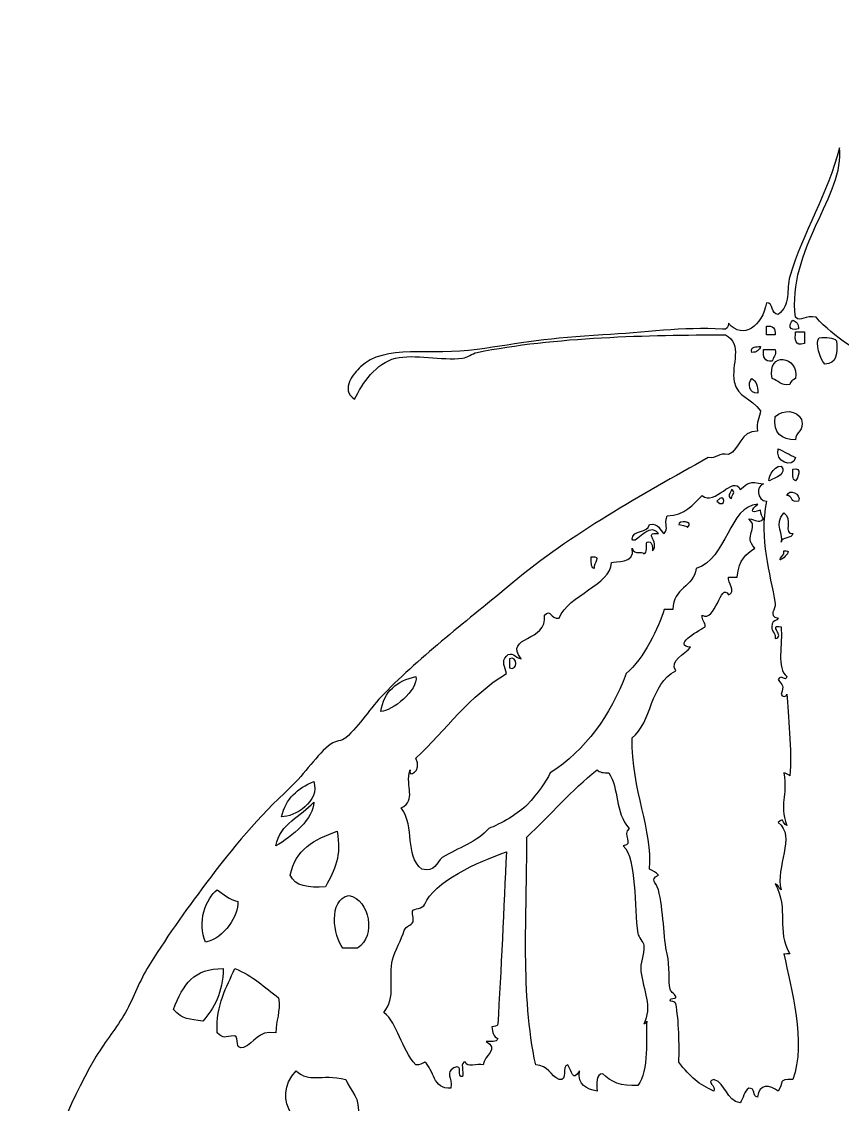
# Model space of a CAD drawing. Header units: centimetres. Extents: x -64 to 65, y -66 to 66.
# Drawn here: x 21.924 to 24.095, y -58.229 to -55.363 of the extents above; entities that cross this region are included whole.
import ezdxf

# ---------------------------------------------------------------- set-up
doc = ezdxf.new("R2010")
doc.units = ezdxf.units.CM
doc.header["$MEASUREMENT"] = 0
doc.layers.add('Layer 1', color=7, linetype='Continuous')

msp = doc.modelspace()

# ---------------------------------------------------------------- linework, layer by layer
at = {"layer": 'Layer 1'}
for points, knots in [([(23.18345, -55.10244), (23.0936, -54.96607), (22.96382, -55.34001), (22.85608, -55.19597), (22.85608, -55.19597), (22.89415, -55.00026), (23.10677, -54.97901), (23.23017, -54.86863), (23.23017, -54.86863), (23.21006, -54.76407), (22.99969, -54.84969), (22.90285, -54.82185), (22.90285, -54.82185), (22.92574, -54.64204), (23.23623, -54.74994), (23.27694, -54.58804), (23.27694, -54.58804), (22.95452, -54.45839), (22.31399, -54.64688), (22.1078, -54.40098), (22.1078, -54.40098), (22.15886, -53.64136), (22.88718, -53.55918), (23.60431, -53.46568), (23.60431, -53.46568), (23.8136, -53.25401), (23.85297, -52.87259), (23.97846, -52.5771), (23.97846, -52.5771), (23.77071, -52.58935), (23.58592, -52.81528), (23.37047, -52.67063), (23.37047, -52.67063), (23.32716, -52.42465), (23.52851, -52.4234), (23.55753, -52.24978), (23.55753, -52.24978), (23.36581, -52.25444), (23.17425, -52.25899), (23.04315, -52.203), (23.04315, -52.203), (23.06223, -52.03525), (23.20314, -52.15508), (23.27694, -52.15622), (23.27694, -52.15622), (23.13121, -51.97461), (22.85284, -51.92558), (22.80932, -51.64179), (22.80932, -51.64179), (23.02591, -51.70582), (23.09348, -51.91884), (23.3237, -51.96916), (23.3237, -51.96916), (23.42162, -51.85293), (23.04986, -51.80861), (23.13669, -51.54826), (23.13669, -51.54826), (23.37347, -51.68561), (23.45057, -51.9826), (23.88491, -51.92241), (23.88491, -51.92241), (23.88449, -51.77678), (23.77431, -51.61766), (23.88491, -51.50151), (23.88491, -51.50151), (23.99156, -51.62875), (24.02744, -51.82666), (24.07197, -52.01594), (24.07197, -52.01594), (24.5157, -51.82861), (24.44321, -51.35263), (24.6799, -51.03389), (24.6799, -51.03389), (24.95094, -50.66884), (25.44119, -50.473), (25.94257, -50.51946), (25.94257, -50.51946), (26.88287, -50.60653), (27.53229, -51.44267), (27.48583, -52.48359), (27.48583, -52.48359), (27.40532, -54.28625), (25.37739, -54.50075), (24.53959, -55.38303), (24.53959, -55.38303), (25.15919, -54.31771), (27.40386, -54.30723), (27.11168, -52.24978), (27.11168, -52.24978), (26.93639, -51.01492), (25.24258, -50.37171), (24.91373, -51.96919), (24.91373, -51.96919), (25.03118, -52.0388), (25.09071, -52.16633), (25.14757, -52.29656), (25.14757, -52.29656), (25.29124, -51.80433), (25.89073, -52.06542), (26.31671, -52.15625), (26.31671, -52.15625), (26.25186, -52.26285), (25.99125, -52.17366), (25.84903, -52.20303), (25.84903, -52.20303), (26.00365, -52.57842), (26.48445, -52.62766), (26.55049, -53.09155), (26.55049, -53.09155), (26.32472, -52.95883), (26.2119, -52.71306), (25.98934, -52.57712), (25.98934, -52.57712), (25.94592, -52.68481), (26.15523, -52.93989), (26.08287, -53.23186), (26.08287, -53.23186), (25.91343, -53.10515), (25.98865, -52.7337), (25.80228, -52.62387), (25.80228, -52.62387), (25.73764, -52.73071), (25.70698, -52.87149), (25.66197, -52.99802), (25.66197, -52.99802), (25.51624, -52.85425), (25.72367, -52.61525), (25.61524, -52.48362), (25.61524, -52.48362), (25.41101, -52.54447), (25.45287, -52.85129), (25.24109, -52.90449), (25.24109, -52.90449), (25.03326, -52.92531), (24.99365, -52.77783), (24.86694, -52.71743), (24.86694, -52.71743), (24.87258, -52.94129), (24.85366, -53.14066), (24.77341, -53.27864), (24.77341, -53.27864), (25.14573, -53.39715), (25.18629, -54.0181), (25.14756, -54.401), (25.14756, -54.401), (25.10385, -54.36674), (25.0767, -54.31594), (25.05403, -54.26069), (25.05403, -54.26069), (24.93833, -54.30085), (25.06779, -54.58621), (24.9605, -54.63484), (24.9605, -54.63484), (24.85596, -54.61468), (24.94153, -54.40436), (24.91372, -54.30747), (24.91372, -54.30747), (24.77704, -54.34224), (24.82323, -54.55991), (24.63313, -54.54131), (24.63313, -54.54131), (24.59252, -54.36033), (24.74738, -54.37491), (24.77344, -54.26072), (24.77344, -54.26072), (24.75825, -54.16108), (24.56947, -54.26826), (24.5396, -54.3075), (24.5396, -54.3075), (24.38024, -54.18989), (24.70052, -54.16031), (24.72666, -54.07366), (24.72666, -54.07366), (24.49261, -54.19857), (23.74196, -54.21095), (23.6043, -54.58809), (23.6043, -54.58809), (23.54781, -54.816), (23.79022, -54.74515), (23.79136, -54.91543), (23.79136, -54.91543), (23.65917, -54.95406), (23.67018, -54.84952), (23.55752, -54.86865), (23.55752, -54.86865), (23.41758, -54.95543), (23.61695, -55.20377), (23.51074, -55.24277), (23.51074, -55.24277), (23.37009, -55.28989), (23.42785, -55.13858), (23.41721, -55.05571), (23.41721, -55.05571), (23.20523, -55.01523), (23.30786, -55.28928), (23.13665, -55.28955), (23.13665, -55.28955), (23.14056, -55.21553), (23.11413, -55.11112), (23.18345, -55.10244)], [0, 0, 0, 0, 0.0196078, 0.0196078, 0.0196078, 0.0196078, 0.0392157, 0.0392157, 0.0392157, 0.0392157, 0.0588235, 0.0588235, 0.0588235, 0.0588235, 0.0784314, 0.0784314, 0.0784314, 0.0784314, 0.0980392, 0.0980392, 0.0980392, 0.0980392, 0.1176471, 0.1176471, 0.1176471, 0.1176471, 0.1372549, 0.1372549, 0.1372549, 0.1372549, 0.1568627, 0.1568627, 0.1568627, 0.1568627, 0.1764706, 0.1764706, 0.1764706, 0.1764706, 0.1960784, 0.1960784, 0.1960784, 0.1960784, 0.2156863, 0.2156863, 0.2156863, 0.2156863, 0.2352941, 0.2352941, 0.2352941, 0.2352941, 0.254902, 0.254902, 0.254902, 0.254902, 0.2745098, 0.2745098, 0.2745098, 0.2745098, 0.2941176, 0.2941176, 0.2941176, 0.2941176, 0.3137255, 0.3137255, 0.3137255, 0.3137255, 0.3333333, 0.3333333, 0.3333333, 0.3333333, 0.3529412, 0.3529412, 0.3529412, 0.3529412, 0.372549, 0.372549, 0.372549, 0.372549, 0.3921569, 0.3921569, 0.3921569, 0.3921569, 0.4117647, 0.4117647, 0.4117647, 0.4117647, 0.4313725, 0.4313725, 0.4313725, 0.4313725, 0.4509804, 0.4509804, 0.4509804, 0.4509804, 0.4705882, 0.4705882, 0.4705882, 0.4705882, 0.4901961, 0.4901961, 0.4901961, 0.4901961, 0.5098039, 0.5098039, 0.5098039, 0.5098039, 0.5294118, 0.5294118, 0.5294118, 0.5294118, 0.5490196, 0.5490196, 0.5490196, 0.5490196, 0.5686275, 0.5686275, 0.5686275, 0.5686275, 0.5882353, 0.5882353, 0.5882353, 0.5882353, 0.6078431, 0.6078431, 0.6078431, 0.6078431, 0.627451, 0.627451, 0.627451, 0.627451, 0.6470588, 0.6470588, 0.6470588, 0.6470588, 0.6666667, 0.6666667, 0.6666667, 0.6666667, 0.6862745, 0.6862745, 0.6862745, 0.6862745, 0.7058824, 0.7058824, 0.7058824, 0.7058824, 0.7254902, 0.7254902, 0.7254902, 0.7254902, 0.745098, 0.745098, 0.745098, 0.745098, 0.7647059, 0.7647059, 0.7647059, 0.7647059, 0.7843137, 0.7843137, 0.7843137, 0.7843137, 0.8039216, 0.8039216, 0.8039216, 0.8039216, 0.8235294, 0.8235294, 0.8235294, 0.8235294, 0.8431373, 0.8431373, 0.8431373, 0.8431373, 0.8627451, 0.8627451, 0.8627451, 0.8627451, 0.8823529, 0.8823529, 0.8823529, 0.8823529, 0.9019608, 0.9019608, 0.9019608, 0.9019608, 0.9215686, 0.9215686, 0.9215686, 0.9215686, 0.9411765, 0.9411765, 0.9411765, 0.9411765, 0.9607843, 0.9607843, 0.9607843, 0.9607843, 1, 1, 1, 1]), ([(26.56864, -57.10394), (26.47815, -57.15966), (26.5752, -57.26515), (26.56089, -57.34355), (26.56089, -57.34355), (26.55158, -57.3282), (26.53425, -57.34546), (26.55322, -57.3513), (26.55322, -57.3513), (26.55049, -57.3621), (26.53959, -57.35191), (26.53769, -57.34355), (26.53769, -57.34355), (26.49845, -57.38821), (26.4816, -57.44568), (26.48361, -57.51357), (26.48361, -57.51357), (26.44797, -57.52902), (26.42601, -57.56543), (26.40633, -57.62951), (26.40633, -57.62951), (26.39514, -57.65875), (26.42763, -57.64433), (26.42178, -57.66819), (26.42178, -57.66819), (26.38926, -57.67316), (26.41167, -57.69208), (26.39858, -57.70682), (26.39858, -57.70682), (26.35559, -57.75513), (26.24824, -57.70748), (26.22856, -57.79183), (26.22856, -57.79183), (26.22636, -57.80942), (26.23039, -57.82088), (26.24401, -57.82279), (26.24401, -57.82279), (26.24592, -57.82734), (26.19305, -57.82978), (26.21316, -57.84594), (26.21316, -57.84594), (26.13807, -57.8302), (26.13193, -57.94325), (26.08169, -57.97736), (26.08169, -57.97736), (26.03478, -57.97117), (26.0156, -58.01964), (25.958, -58.02377), (25.958, -58.02377), (25.958, -58.03663), (25.958, -58.04949), (25.958, -58.06235), (25.958, -58.06235), (25.90728, -58.08783), (25.83632, -58.06124), (25.81121, -58.13196), (25.81121, -58.13196), (25.76996, -58.13979), (25.81301, -58.10095), (25.7648, -58.10876), (25.7648, -58.10876), (25.72405, -58.11929), (25.74525, -58.14921), (25.70297, -58.16284), (25.70297, -58.16284), (25.67815, -58.16969), (25.69239, -58.13736), (25.67199, -58.13969), (25.67199, -58.13969), (25.62418, -58.15361), (25.60248, -58.19377), (25.55608, -58.20925), (25.55608, -58.20925), (25.51158, -58.17393), (25.48769, -58.22089), (25.43252, -58.21698), (25.43252, -58.21698), (25.40365, -58.21772), (25.43191, -58.24714), (25.41696, -58.24788), (25.41696, -58.24788), (25.35955, -58.23372), (25.33444, -58.21277), (25.27784, -58.24018), (25.27784, -58.24018), (25.22307, -58.22539), (25.19037, -58.18853), (25.13097, -58.17832), (25.13097, -58.17832), (25.11277, -58.16522), (25.12338, -58.12868), (25.09231, -58.14739), (25.09231, -58.14739), (25.05278, -58.05561), (24.98648, -57.99041), (24.92999, -57.91551), (24.92999, -57.91551), (24.91636, -57.97038), (24.95158, -57.99613), (24.98415, -58.04693), (24.98415, -58.04693), (25.03881, -58.13228), (25.06821, -58.23558), (25.11552, -58.32517), (25.11552, -58.32517), (25.11451, -58.35533), (25.08073, -58.39298), (25.10007, -58.41793), (25.10007, -58.41793), (25.09785, -58.436), (25.07919, -58.436), (25.07687, -58.41793), (25.07687, -58.41793), (25.04994, -58.43224), (25.05097, -58.47442), (25.00736, -58.47206), (25.00736, -58.47206), (25.01495, -58.50624), (25.0085, -58.4923), (24.99961, -58.51842), (24.99961, -58.51842), (24.97217, -58.53041), (24.99495, -58.4922), (24.97641, -58.49527), (24.97641, -58.49527), (24.94908, -58.49109), (24.94252, -58.50778), (24.93, -58.51842), (24.93, -58.51842), (24.9309, -58.53818), (24.95593, -58.53374), (24.97641, -58.5339), (24.97641, -58.5339), (24.94273, -58.55605), (24.8946, -58.54882), (24.87592, -58.51842), (24.87592, -58.51842), (24.82575, -58.51069), (24.79885, -58.54559), (24.79864, -58.56478), (24.79864, -58.56478), (24.78443, -58.56997), (24.70836, -58.53451), (24.7136, -58.59574), (24.7136, -58.59574), (24.72148, -58.61749), (24.74638, -58.5936), (24.76001, -58.59574), (24.76001, -58.59574), (24.75721, -58.61537), (24.66055, -58.62905), (24.6441, -58.60347), (24.6441, -58.60347), (24.60486, -58.6299), (24.53837, -58.63919), (24.54361, -58.68848), (24.54361, -58.68848), (24.51416, -58.68414), (24.49276, -58.66723), (24.46625, -58.68075), (24.46625, -58.68075), (24.40973, -58.61058), (24.32785, -58.72584), (24.26538, -58.68848), (24.26538, -58.68848), (24.22596, -58.70224), (24.15341, -58.70981), (24.15711, -58.74259), (24.15711, -58.74259), (24.11374, -58.73441), (24.10467, -58.76918), (24.07207, -58.75032), (24.07207, -58.75032), (24.04244, -58.75175), (24.06934, -58.74402), (24.0644, -58.72712), (24.0644, -58.72712), (24.0181, -58.69333), (23.9497, -58.69696), (23.88655, -58.70397), (23.88655, -58.70397), (23.86295, -58.7018), (23.86959, -58.66942), (23.84792, -58.66529), (23.84792, -58.66529), (23.80194, -58.66497), (23.75852, -58.66196), (23.72423, -58.64984), (23.72423, -58.64984), (23.70293, -58.64656), (23.71706, -58.67865), (23.70113, -58.68077), (23.70113, -58.68077), (23.66208, -58.66312), (23.6285, -58.64002), (23.61609, -58.59576), (23.61609, -58.59576), (23.55979, -58.54255), (23.48573, -58.51538), (23.39966, -58.54165), (23.39966, -58.54165), (23.38273, -58.54281), (23.38302, -58.5611), (23.38416, -58.58028), (23.38416, -58.58028), (23.35672, -58.57393), (23.2983, -58.58134), (23.26044, -58.58801), (23.26044, -58.58801), (23.27086, -58.54673), (23.21528, -58.57145), (23.19093, -58.56481), (23.19093, -58.56481), (23.14838, -58.64199), (23.01379, -58.58045), (22.99776, -58.6653), (22.99776, -58.6653), (22.96416, -58.68067), (22.91958, -58.68506), (22.89727, -58.71171), (22.89727, -58.71171), (22.8756, -58.6948), (22.85933, -58.69557), (22.82766, -58.70398), (22.82766, -58.70398), (22.808, -58.71377), (22.83483, -58.74182), (22.81999, -58.74261), (22.81999, -58.74261), (22.78327, -58.75759), (22.74686, -58.73904), (22.71953, -58.78897), (22.71953, -58.78897), (22.71659, -58.80215), (22.72548, -58.80355), (22.73496, -58.80447), (22.73496, -58.80447), (22.68895, -58.82016), (22.65437, -58.85323), (22.59584, -58.83532), (22.59584, -58.83532), (22.57052, -58.83487), (22.57917, -58.86784), (22.58031, -58.8663), (22.58031, -58.8663), (22.57253, -58.87694), (22.55155, -58.86709), (22.54165, -58.89718), (22.54165, -58.89718), (22.52572, -58.89512), (22.53985, -58.86297), (22.51855, -58.8663), (22.51855, -58.8663), (22.49101, -58.87231), (22.47981, -58.89453), (22.46439, -58.91266), (22.46439, -58.91266), (22.42282, -58.90716), (22.40113, -58.9215), (22.37168, -58.92809), (22.37168, -58.92809), (22.38165, -58.9178), (22.38187, -58.89936), (22.36387, -58.89719), (22.36387, -58.89719), (22.32577, -58.88735), (22.32667, -58.91664), (22.31757, -58.93582), (22.31757, -58.93582), (22.2937, -58.92754), (22.26172, -58.89447), (22.24021, -58.92809), (22.24021, -58.92809), (22.23669, -58.94465), (22.25132, -58.94283), (22.26341, -58.94359), (22.26341, -58.94359), (22.2396, -58.95954), (22.1957, -58.93264), (22.16292, -58.95129), (22.16292, -58.95129), (22.14165, -58.94856), (22.15406, -58.92814), (22.13204, -58.91266), (22.13204, -58.91266), (22.04621, -58.9098), (22.04377, -58.85223), (21.96972, -58.82762), (21.96972, -58.82762), (21.92363, -58.71951), (21.9321, -58.63559), (21.96197, -58.51073), (21.96197, -58.51073), (21.99848, -58.35801), (22.04357, -58.23361), (22.11651, -58.10883), (22.11651, -58.10883), (22.13993, -58.06877), (22.16977, -58.03292), (22.1939, -57.99286), (22.1939, -57.99286), (22.21771, -57.95328), (22.23203, -57.90822), (22.25573, -57.86922), (22.25573, -57.86922), (22.30153, -57.79368), (22.35744, -57.71589), (22.41027, -57.64506), (22.41027, -57.64506), (22.48382, -57.54653), (22.54978, -57.46861), (22.63445, -57.38998), (22.63445, -57.38998), (22.67268, -57.35445), (22.70478, -57.30275), (22.74261, -57.27407), (22.74261, -57.27407), (22.7528, -57.2664), (22.77166, -57.2673), (22.78135, -57.25857), (22.78135, -57.25857), (22.81818, -57.22529), (22.84699, -57.17837), (22.88184, -57.14266), (22.88184, -57.14266), (22.98122, -57.04058), (23.10589, -56.94576), (23.22183, -56.84895), (23.22183, -56.84895), (23.38018, -56.71679), (23.56158, -56.6172), (23.73973, -56.51663), (23.73973, -56.51663), (23.76415, -56.52041), (23.76696, -56.50266), (23.79381, -56.50885), (23.79381, -56.50885), (23.8262, -56.49483), (23.82326, -56.44554), (23.87109, -56.44702), (23.87109, -56.44702), (23.86664, -56.42194), (23.87641, -56.41112), (23.87884, -56.39294), (23.87884, -56.39294), (23.85312, -56.35788), (23.81812, -56.35823), (23.80923, -56.3156), (23.80923, -56.3156), (23.79994, -56.27073), (23.83336, -56.21622), (23.78603, -56.19196), (23.78603, -56.19196), (23.58418, -56.19207), (23.33277, -56.19696), (23.1291, -56.23832), (23.1291, -56.23832), (23.11497, -56.2412), (23.10309, -56.25229), (23.09047, -56.25382), (23.09047, -56.25382), (23.0347, -56.26033), (22.96355, -56.2416), (22.9127, -56.25382), (22.9127, -56.25382), (22.86137, -56.26607), (22.82475, -56.32031), (22.80446, -56.36201), (22.80446, -56.36201), (22.76469, -56.33537), (22.80367, -56.29317), (22.81999, -56.27697), (22.81999, -56.27697), (22.88227, -56.21511), (23.00732, -56.24832), (23.1291, -56.23061), (23.1291, -56.23061), (23.23848, -56.21466), (23.32582, -56.1991), (23.4615, -56.19195), (23.4615, -56.19195), (23.56913, -56.18631), (23.67528, -56.17044), (23.77839, -56.17647), (23.77839, -56.17647), (23.79149, -56.17927), (23.79292, -56.17046), (23.79382, -56.16104), (23.79382, -56.16104), (23.83287, -56.2066), (23.88412, -56.1685), (23.89431, -56.10691), (23.89431, -56.10691), (23.91418, -56.10765), (23.9054, -56.13707), (23.92527, -56.13784), (23.92527, -56.13784), (23.95969, -56.11337), (23.94615, -56.07095), (23.95615, -56.03735), (23.95615, -56.03735), (23.99033, -55.92199), (24.05823, -55.81618), (24.08749, -55.69725), (24.08749, -55.69725), (24.10395, -55.81682), (23.94668, -55.96959), (23.97158, -56.14551), (23.97158, -56.14551), (23.98449, -56.15922), (23.99751, -56.13866), (24.02577, -56.14551), (24.02577, -56.14551), (24.07498, -56.19927), (24.13705, -56.24031), (24.21122, -56.2692), (24.21122, -56.2692), (24.22119, -56.24679), (24.25599, -56.26475), (24.28858, -56.25377), (24.28858, -56.25377), (24.312, -56.24578), (24.33277, -56.22173), (24.35809, -56.20736), (24.35809, -56.20736), (24.474, -56.14143), (24.61635, -56.09205), (24.74457, -56.03731), (24.74457, -56.03731), (24.78521, -56.01998), (24.81651, -56.00982), (24.86824, -55.99095), (24.86824, -55.99095), (25.08687, -55.91091), (25.38849, -55.82217), (25.66432, -55.75907), (25.66432, -55.75907), (25.87009, -55.71197), (26.06956, -55.67872), (26.32125, -55.65858), (26.32125, -55.65858), (26.55943, -55.63945), (26.78983, -55.64249), (27.01684, -55.66631), (27.01684, -55.66631), (27.10913, -55.67599), (27.22716, -55.71536), (27.33378, -55.74359), (27.33378, -55.74359), (27.38622, -55.75743), (27.44446, -55.76613), (27.48832, -55.79), (27.48832, -55.79), (27.56944, -55.83392), (27.60251, -55.883), (27.63522, -55.97547), (27.63522, -55.97547), (27.63059, -55.99396), (27.62413, -56.01071), (27.62744, -56.0373), (27.62744, -56.0373), (27.62935, -56.05093), (27.64078, -56.05489), (27.65842, -56.05278), (27.65842, -56.05278), (27.64419, -56.07469), (27.64641, -56.11295), (27.62744, -56.13006), (27.62744, -56.13006), (27.61836, -56.13895), (27.60021, -56.13884), (27.58114, -56.13779), (27.58114, -56.13779), (27.57389, -56.17057), (27.58006, -56.19952), (27.52698, -56.19962), (27.52698, -56.19962), (27.52296, -56.23417), (27.5088, -56.25873), (27.50378, -56.29238), (27.50378, -56.29238), (27.47126, -56.29955), (27.46674, -56.29471), (27.43427, -56.30783), (27.43427, -56.30783), (27.43025, -56.33588), (27.43596, -56.35704), (27.41107, -56.37739), (27.41107, -56.37739), (27.38797, -56.37908), (27.38472, -56.34889), (27.36466, -56.36966), (27.36466, -56.36966), (27.36405, -56.43451), (27.29857, -56.44605), (27.24097, -56.43922), (27.24097, -56.43922), (27.20554, -56.44724), (27.23499, -56.46989), (27.22554, -56.47785), (27.22554, -56.47785), (27.19609, -56.49269), (27.17913, -56.4933), (27.16368, -56.47015), (27.16368, -56.47015), (27.14101, -56.48018), (27.09894, -56.4988), (27.08642, -56.51656), (27.08642, -56.51656), (27.08227, -56.52241), (27.09184, -56.53421), (27.09417, -56.53199), (27.09417, -56.53199), (27.04078, -56.58348), (27.0054, -56.57639), (26.92407, -56.60155), (26.92407, -56.60155), (26.90714, -56.61764), (26.93092, -56.6265), (26.9164, -56.64018), (26.9164, -56.64018), (26.881, -56.66148), (26.82501, -56.66219), (26.79273, -56.68656), (26.79273, -56.68656), (26.79151, -56.73432), (26.75672, -56.74855), (26.74632, -56.78708), (26.74632, -56.78708), (26.7319, -56.79814), (26.70719, -56.78941), (26.69224, -56.79475), (26.69224, -56.79475), (26.63858, -56.81412), (26.61072, -56.86531), (26.59942, -56.89524), (26.59942, -56.89524), (26.59296, -56.91786), (26.5746, -56.89064), (26.56079, -56.89524), (26.56079, -56.89524), (26.54857, -56.92172), (26.51388, -56.92559), (26.51449, -56.96485), (26.51449, -56.96485), (26.5519, -56.96858), (26.56129, -56.90381), (26.584, -56.91844), (26.584, -56.91844), (26.58561, -56.9317), (26.57077, -56.93847), (26.584, -56.94164), (26.584, -56.94164), (26.5529, -56.94685), (26.56763, -57.05753), (26.56864, -57.10394)], [0, 0, 0, 0, 0.0071429, 0.0071429, 0.0071429, 0.0071429, 0.0142857, 0.0142857, 0.0142857, 0.0142857, 0.0214286, 0.0214286, 0.0214286, 0.0214286, 0.0285714, 0.0285714, 0.0285714, 0.0285714, 0.0357143, 0.0357143, 0.0357143, 0.0357143, 0.0428571, 0.0428571, 0.0428571, 0.0428571, 0.05, 0.05, 0.05, 0.05, 0.0571429, 0.0571429, 0.0571429, 0.0571429, 0.0642857, 0.0642857, 0.0642857, 0.0642857, 0.0714286, 0.0714286, 0.0714286, 0.0714286, 0.0785714, 0.0785714, 0.0785714, 0.0785714, 0.0857143, 0.0857143, 0.0857143, 0.0857143, 0.0928571, 0.0928571, 0.0928571, 0.0928571, 0.1, 0.1, 0.1, 0.1, 0.1071429, 0.1071429, 0.1071429, 0.1071429, 0.1142857, 0.1142857, 0.1142857, 0.1142857, 0.1214286, 0.1214286, 0.1214286, 0.1214286, 0.1285714, 0.1285714, 0.1285714, 0.1285714, 0.1357143, 0.1357143, 0.1357143, 0.1357143, 0.1428571, 0.1428571, 0.1428571, 0.1428571, 0.15, 0.15, 0.15, 0.15, 0.1571429, 0.1571429, 0.1571429, 0.1571429, 0.1642857, 0.1642857, 0.1642857, 0.1642857, 0.1714286, 0.1714286, 0.1714286, 0.1714286, 0.1785714, 0.1785714, 0.1785714, 0.1785714, 0.1857143, 0.1857143, 0.1857143, 0.1857143, 0.1928571, 0.1928571, 0.1928571, 0.1928571, 0.2, 0.2, 0.2, 0.2, 0.2071429, 0.2071429, 0.2071429, 0.2071429, 0.2142857, 0.2142857, 0.2142857, 0.2142857, 0.2214286, 0.2214286, 0.2214286, 0.2214286, 0.2285714, 0.2285714, 0.2285714, 0.2285714, 0.2357143, 0.2357143, 0.2357143, 0.2357143, 0.2428571, 0.2428571, 0.2428571, 0.2428571, 0.25, 0.25, 0.25, 0.25, 0.2571429, 0.2571429, 0.2571429, 0.2571429, 0.2642857, 0.2642857, 0.2642857, 0.2642857, 0.2714286, 0.2714286, 0.2714286, 0.2714286, 0.2785714, 0.2785714, 0.2785714, 0.2785714, 0.2857143, 0.2857143, 0.2857143, 0.2857143, 0.2928571, 0.2928571, 0.2928571, 0.2928571, 0.3, 0.3, 0.3, 0.3, 0.3071429, 0.3071429, 0.3071429, 0.3071429, 0.3142857, 0.3142857, 0.3142857, 0.3142857, 0.3214286, 0.3214286, 0.3214286, 0.3214286, 0.3285714, 0.3285714, 0.3285714, 0.3285714, 0.3357143, 0.3357143, 0.3357143, 0.3357143, 0.3428571, 0.3428571, 0.3428571, 0.3428571, 0.35, 0.35, 0.35, 0.35, 0.3571429, 0.3571429, 0.3571429, 0.3571429, 0.3642857, 0.3642857, 0.3642857, 0.3642857, 0.3714286, 0.3714286, 0.3714286, 0.3714286, 0.3785714, 0.3785714, 0.3785714, 0.3785714, 0.3857143, 0.3857143, 0.3857143, 0.3857143, 0.3928571, 0.3928571, 0.3928571, 0.3928571, 0.4, 0.4, 0.4, 0.4, 0.4071429, 0.4071429, 0.4071429, 0.4071429, 0.4142857, 0.4142857, 0.4142857, 0.4142857, 0.4214286, 0.4214286, 0.4214286, 0.4214286, 0.4285714, 0.4285714, 0.4285714, 0.4285714, 0.4357143, 0.4357143, 0.4357143, 0.4357143, 0.4428571, 0.4428571, 0.4428571, 0.4428571, 0.45, 0.45, 0.45, 0.45, 0.4571429, 0.4571429, 0.4571429, 0.4571429, 0.4642857, 0.4642857, 0.4642857, 0.4642857, 0.4714286, 0.4714286, 0.4714286, 0.4714286, 0.4785714, 0.4785714, 0.4785714, 0.4785714, 0.4857143, 0.4857143, 0.4857143, 0.4857143, 0.4928571, 0.4928571, 0.4928571, 0.4928571, 0.5, 0.5, 0.5, 0.5, 0.5071429, 0.5071429, 0.5071429, 0.5071429, 0.5142857, 0.5142857, 0.5142857, 0.5142857, 0.5214286, 0.5214286, 0.5214286, 0.5214286, 0.5285714, 0.5285714, 0.5285714, 0.5285714, 0.5357143, 0.5357143, 0.5357143, 0.5357143, 0.5428571, 0.5428571, 0.5428571, 0.5428571, 0.55, 0.55, 0.55, 0.55, 0.5571429, 0.5571429, 0.5571429, 0.5571429, 0.5642857, 0.5642857, 0.5642857, 0.5642857, 0.5714286, 0.5714286, 0.5714286, 0.5714286, 0.5785714, 0.5785714, 0.5785714, 0.5785714, 0.5857143, 0.5857143, 0.5857143, 0.5857143, 0.5928571, 0.5928571, 0.5928571, 0.5928571, 0.6, 0.6, 0.6, 0.6, 0.6071429, 0.6071429, 0.6071429, 0.6071429, 0.6142857, 0.6142857, 0.6142857, 0.6142857, 0.6214286, 0.6214286, 0.6214286, 0.6214286, 0.6285714, 0.6285714, 0.6285714, 0.6285714, 0.6357143, 0.6357143, 0.6357143, 0.6357143, 0.6428571, 0.6428571, 0.6428571, 0.6428571, 0.65, 0.65, 0.65, 0.65, 0.6571429, 0.6571429, 0.6571429, 0.6571429, 0.6642857, 0.6642857, 0.6642857, 0.6642857, 0.6714286, 0.6714286, 0.6714286, 0.6714286, 0.6785714, 0.6785714, 0.6785714, 0.6785714, 0.6857143, 0.6857143, 0.6857143, 0.6857143, 0.6928571, 0.6928571, 0.6928571, 0.6928571, 0.7, 0.7, 0.7, 0.7, 0.7071429, 0.7071429, 0.7071429, 0.7071429, 0.7142857, 0.7142857, 0.7142857, 0.7142857, 0.7214286, 0.7214286, 0.7214286, 0.7214286, 0.7285714, 0.7285714, 0.7285714, 0.7285714, 0.7357143, 0.7357143, 0.7357143, 0.7357143, 0.7428571, 0.7428571, 0.7428571, 0.7428571, 0.75, 0.75, 0.75, 0.75, 0.7571429, 0.7571429, 0.7571429, 0.7571429, 0.7642857, 0.7642857, 0.7642857, 0.7642857, 0.7714286, 0.7714286, 0.7714286, 0.7714286, 0.7785714, 0.7785714, 0.7785714, 0.7785714, 0.7857143, 0.7857143, 0.7857143, 0.7857143, 0.7928571, 0.7928571, 0.7928571, 0.7928571, 0.8, 0.8, 0.8, 0.8, 0.8071429, 0.8071429, 0.8071429, 0.8071429, 0.8142857, 0.8142857, 0.8142857, 0.8142857, 0.8214286, 0.8214286, 0.8214286, 0.8214286, 0.8285714, 0.8285714, 0.8285714, 0.8285714, 0.8357143, 0.8357143, 0.8357143, 0.8357143, 0.8428571, 0.8428571, 0.8428571, 0.8428571, 0.85, 0.85, 0.85, 0.85, 0.8571429, 0.8571429, 0.8571429, 0.8571429, 0.8642857, 0.8642857, 0.8642857, 0.8642857, 0.8714286, 0.8714286, 0.8714286, 0.8714286, 0.8785714, 0.8785714, 0.8785714, 0.8785714, 0.8857143, 0.8857143, 0.8857143, 0.8857143, 0.8928571, 0.8928571, 0.8928571, 0.8928571, 0.9, 0.9, 0.9, 0.9, 0.9071429, 0.9071429, 0.9071429, 0.9071429, 0.9142857, 0.9142857, 0.9142857, 0.9142857, 0.9214286, 0.9214286, 0.9214286, 0.9214286, 0.9285714, 0.9285714, 0.9285714, 0.9285714, 0.9357143, 0.9357143, 0.9357143, 0.9357143, 0.9428571, 0.9428571, 0.9428571, 0.9428571, 0.95, 0.95, 0.95, 0.95, 0.9571429, 0.9571429, 0.9571429, 0.9571429, 0.9642857, 0.9642857, 0.9642857, 0.9642857, 0.9714286, 0.9714286, 0.9714286, 0.9714286, 0.9785714, 0.9785714, 0.9785714, 0.9785714, 0.9857143, 0.9857143, 0.9857143, 0.9857143, 1, 1, 1, 1]), ([(23.97943, -56.17641), (23.97983, -56.16315), (23.97348, -56.15659), (23.964, -56.15326), (23.964, -56.15326), (23.95289, -56.16451), (23.95257, -56.18319), (23.97943, -56.17641)], [0, 0, 0, 0, 0.3333333, 0.3333333, 0.3333333, 0.3333333, 1, 1, 1, 1]), ([(23.89439, -56.19189), (23.90214, -56.19189), (23.90982, -56.19189), (23.91759, -56.19189), (23.91759, -56.19189), (23.91899, -56.17504), (23.91124, -56.16728), (23.89439, -56.16869), (23.89439, -56.16869), (23.89439, -56.17641), (23.89439, -56.18414), (23.89439, -56.19189)], [0, 0, 0, 0, 0.25, 0.25, 0.25, 0.25, 0.5, 0.5, 0.5, 0.5, 1, 1, 1, 1]), ([(23.99485, -56.21504), (23.99485, -56.20475), (23.99485, -56.19448), (23.99485, -56.18414), (23.99485, -56.18414), (23.9871, -56.18414), (23.97942, -56.18414), (23.97165, -56.18414), (23.97165, -56.18414), (23.96953, -56.20438), (23.96903, -56.22282), (23.99485, -56.21504)], [0, 0, 0, 0, 0.25, 0.25, 0.25, 0.25, 0.5, 0.5, 0.5, 0.5, 1, 1, 1, 1]), ([(23.85573, -56.23825), (23.86907, -56.23873), (23.87552, -56.2323), (23.87893, -56.22277), (23.87893, -56.22277), (23.86685, -56.22351), (23.85211, -56.22176), (23.85573, -56.23825)], [0, 0, 0, 0, 0.3333333, 0.3333333, 0.3333333, 0.3333333, 1, 1, 1, 1]), ([(24.04893, -56.26918), (24.08042, -56.26974), (24.08224, -56.24063), (24.07991, -56.20735), (24.07991, -56.20735), (24.0707, -56.19841), (24.05258, -56.19862), (24.0335, -56.19962), (24.0335, -56.19962), (24.02369, -56.21324), (24.03478, -56.25555), (24.04893, -56.26918)], [0, 0, 0, 0, 0.25, 0.25, 0.25, 0.25, 0.5, 0.5, 0.5, 0.5, 1, 1, 1, 1]), ([(23.90981, -56.26145), (23.91224, -56.251), (23.92079, -56.24669), (23.91759, -56.23055), (23.91759, -56.23055), (23.9073, -56.23055), (23.89693, -56.23055), (23.88661, -56.23055), (23.88661, -56.23055), (23.88449, -56.25079), (23.88941, -56.26378), (23.90981, -56.26145)], [0, 0, 0, 0, 0.25, 0.25, 0.25, 0.25, 0.5, 0.5, 0.5, 0.5, 1, 1, 1, 1]), ([(23.90981, -56.30783), (23.92595, -56.31225), (23.9319, -56.32699), (23.95622, -56.32326), (23.95622, -56.32326), (23.95786, -56.31458), (23.96479, -56.31125), (23.97165, -56.30783), (23.97165, -56.30783), (23.98115, -56.24788), (23.89489, -56.23245), (23.90981, -56.30783)], [0, 0, 0, 0, 0.25, 0.25, 0.25, 0.25, 0.5, 0.5, 0.5, 0.5, 1, 1, 1, 1]), ([(23.87118, -56.34646), (23.87237, -56.32728), (23.86716, -56.31437), (23.85573, -56.30783), (23.85573, -56.30783), (23.84393, -56.31892), (23.84819, -56.3481), (23.87118, -56.34646)], [0, 0, 0, 0, 0.3333333, 0.3333333, 0.3333333, 0.3333333, 1, 1, 1, 1]), ([(23.91759, -56.40829), (23.91135, -56.45319), (23.93455, -56.46856), (23.97164, -56.47015), (23.97164, -56.47015), (23.97087, -56.44618), (23.99598, -56.44811), (23.98709, -56.41607), (23.98709, -56.41607), (23.97416, -56.38998), (23.93876, -56.38877), (23.91759, -56.40829)], [0, 0, 0, 0, 0.25, 0.25, 0.25, 0.25, 0.5, 0.5, 0.5, 0.5, 1, 1, 1, 1]), ([(23.97165, -56.51656), (23.95593, -56.50915), (23.94112, -56.50076), (23.92535, -56.49336), (23.92535, -56.49336), (23.91598, -56.52654), (23.96326, -56.54746), (23.97165, -56.51656)], [0, 0, 0, 0, 0.3333333, 0.3333333, 0.3333333, 0.3333333, 1, 1, 1, 1]), ([(23.90214, -56.57834), (23.91791, -56.56993), (23.95127, -56.55884), (23.93302, -56.53971), (23.93302, -56.53971), (23.9104, -56.53574), (23.89701, -56.58019), (23.90214, -56.57834)], [0, 0, 0, 0, 0.3333333, 0.3333333, 0.3333333, 0.3333333, 1, 1, 1, 1]), ([(23.60837, -56.71749), (23.56598, -56.71633), (23.6135, -56.73585), (23.59294, -56.76385), (23.59294, -56.76385), (23.59223, -56.75171), (23.59392, -56.73702), (23.57749, -56.74065), (23.57749, -56.74065), (23.57619, -56.75221), (23.58024, -56.76915), (23.56974, -56.77158), (23.56974, -56.77158), (23.56447, -56.76118), (23.54622, -56.77833), (23.53886, -56.7561), (23.53886, -56.7561), (23.54844, -56.80087), (23.49245, -56.78872), (23.48467, -56.79473), (23.48467, -56.79473), (23.48126, -56.85572), (23.3722, -56.87799), (23.34555, -56.94163), (23.34555, -56.94163), (23.32134, -56.94541), (23.32518, -56.91499), (23.30689, -56.9339), (23.30689, -56.9339), (23.31731, -57.00494), (23.19764, -56.98827), (23.24516, -57.04981), (23.24516, -57.04981), (23.22902, -57.04542), (23.22016, -57.02777), (23.20642, -57.04208), (23.20642, -57.04208), (23.19129, -57.05658), (23.20409, -57.07039), (23.20642, -57.08849), (23.20642, -57.08849), (23.10937, -57.14596), (23.04611, -57.23729), (22.96681, -57.31262), (22.96681, -57.31262), (22.98538, -57.34712), (22.94421, -57.36675), (22.95138, -57.34355), (22.95138, -57.34355), (22.93746, -57.38919), (22.97014, -57.42218), (22.92818, -57.44401), (22.92818, -57.44401), (22.96559, -57.49587), (22.93625, -57.56699), (22.98234, -57.60633), (22.98234, -57.60633), (23.01867, -57.61437), (23.02121, -57.58847), (23.03642, -57.57543), (23.03642, -57.57543), (23.07799, -57.55), (23.12934, -57.53442), (23.16001, -57.49815), (23.16001, -57.49815), (23.18755, -57.48897), (23.24325, -57.45508), (23.26047, -57.43632), (23.26047, -57.43632), (23.29137, -57.40274), (23.30981, -57.37642), (23.32233, -57.35131), (23.32233, -57.35131), (23.41597, -57.29022), (23.48103, -57.20076), (23.52331, -57.0885), (23.52331, -57.0885), (23.57041, -57.04871), (23.60967, -56.966), (23.62377, -56.91843), (23.62377, -56.91843), (23.63155, -56.91843), (23.63933, -56.91843), (23.64697, -56.91843), (23.64697, -56.91843), (23.64739, -56.86213), (23.70126, -56.85943), (23.70883, -56.81022), (23.70883, -56.81022), (23.78953, -56.78527), (23.79559, -56.64446), (23.87115, -56.64017), (23.87115, -56.64017), (23.85419, -56.65385), (23.84874, -56.66703), (23.8789, -56.65562), (23.8789, -56.65562), (23.8785, -56.66626), (23.88255, -56.67263), (23.88657, -56.67882), (23.88657, -56.67882), (23.87194, -56.69329), (23.86723, -56.67967), (23.84794, -56.67882), (23.84794, -56.67882), (23.87617, -56.70589), (23.83119, -56.72348), (23.86347, -56.7561), (23.86347, -56.7561), (23.84037, -56.77348), (23.8219, -56.78359), (23.81706, -56.83341), (23.81706, -56.83341), (23.80928, -56.83341), (23.80163, -56.83341), (23.79386, -56.83341), (23.79386, -56.83341), (23.79174, -56.84693), (23.81564, -56.87201), (23.79386, -56.87977), (23.79386, -56.87977), (23.77328, -56.84405), (23.75946, -56.95568), (23.72425, -56.9339), (23.72425, -56.9339), (23.72253, -56.94848), (23.73301, -56.95097), (23.73203, -56.96483), (23.73203, -56.96483), (23.70671, -56.97893), (23.64768, -57.01341), (23.69337, -57.01888), (23.69337, -57.01888), (23.67906, -57.0365), (23.63617, -57.05463), (23.65474, -57.08074), (23.65474, -57.08074), (23.58552, -57.11569), (23.59166, -57.21814), (23.53883, -57.25849), (23.53883, -57.25849), (23.5369, -57.39771), (23.59471, -57.50259), (23.58513, -57.60631), (23.58513, -57.60631), (23.59431, -57.61007), (23.60267, -57.61457), (23.60833, -57.62176), (23.60833, -57.62176), (23.58391, -57.63533), (23.60235, -57.63814), (23.60833, -57.66044), (23.60833, -57.66044), (23.62206, -57.71161), (23.62214, -57.79165), (23.63153, -57.83049), (23.63153, -57.83049), (23.63952, -57.86332), (23.63444, -57.9037), (23.63931, -57.92325), (23.63931, -57.92325), (23.64153, -57.93217), (23.65524, -57.93809), (23.65474, -57.9464), (23.65474, -57.9464), (23.65453, -57.94995), (23.63807, -57.94479), (23.63931, -57.95413), (23.63931, -57.95413), (23.63952, -57.95588), (23.65352, -57.95535), (23.65474, -57.96188), (23.65474, -57.96188), (23.66273, -58.00583), (23.66421, -58.07168), (23.66252, -58.11645), (23.66252, -58.11645), (23.69247, -58.15698), (23.71636, -58.17585), (23.75523, -58.19376), (23.75523, -58.19376), (23.76256, -58.17934), (23.73203, -58.16794), (23.75523, -58.1628), (23.75523, -58.1628), (23.78841, -58.17338), (23.7869, -58.21873), (23.82484, -58.22463), (23.82484, -58.22463), (23.83381, -58.21307), (23.83439, -58.19301), (23.84794, -58.186), (23.84794, -58.186), (23.8658, -58.18362), (23.85662, -58.20836), (23.87114, -58.2092), (23.87114, -58.2092), (23.87222, -58.17218), (23.90585, -58.177), (23.9253, -58.19375), (23.9253, -58.19375), (23.94165, -58.17102), (23.92308, -58.16118), (23.96396, -58.16279), (23.96396, -58.16279), (24.00058, -58.06294), (23.95909, -57.92279), (23.94076, -57.83047), (23.94076, -57.83047), (23.94097, -57.83142), (23.95476, -57.82973), (23.95619, -57.83047), (23.95619, -57.83047), (23.91947, -57.76837), (23.95466, -57.71249), (23.91756, -57.64494), (23.91756, -57.64494), (23.92775, -57.64505), (23.92462, -57.65846), (23.93299, -57.66042), (23.93299, -57.66042), (23.91704, -57.60142), (23.97374, -57.51855), (23.92532, -57.48262), (23.92532, -57.48262), (23.9431, -57.46727), (23.93389, -57.48453), (23.94842, -57.49032), (23.94842, -57.49032), (23.92723, -57.4296), (23.95096, -57.41624), (23.94077, -57.35125), (23.94077, -57.35125), (23.94342, -57.35069), (23.9563, -57.35813), (23.9562, -57.35898), (23.9562, -57.35898), (23.96244, -57.29437), (23.95146, -57.19544), (23.94842, -57.14252), (23.94842, -57.14252), (23.94831, -57.15035), (23.93493, -57.15226), (23.93299, -57.14252), (23.93299, -57.14252), (23.94156, -57.11826), (23.93664, -57.12209), (23.92532, -57.10389), (23.92532, -57.10389), (23.93643, -57.0868), (23.94408, -57.11363), (23.94842, -57.09616), (23.94842, -57.09616), (23.91979, -57.07587), (23.93823, -57.00845), (23.93299, -56.96477), (23.93299, -56.96477), (23.89669, -56.95662), (23.94569, -56.99078), (23.91756, -56.99567), (23.91756, -56.99567), (23.92068, -56.97707), (23.90343, -56.97887), (23.90978, -56.95699), (23.90978, -56.95699), (23.90989, -56.9468), (23.9233, -56.94993), (23.92531, -56.94156), (23.92531, -56.94156), (23.89647, -56.9351), (23.9201, -56.9183), (23.91756, -56.9029), (23.91756, -56.9029), (23.90433, -56.82188), (23.87369, -56.73433), (23.89436, -56.63239), (23.89436, -56.63239), (23.86904, -56.63054), (23.86639, -56.59111), (23.88658, -56.58598), (23.88658, -56.58598), (23.84753, -56.57974), (23.84763, -56.58196), (23.82485, -56.60146), (23.82485, -56.60146), (23.80789, -56.56106), (23.75653, -56.64697), (23.72426, -56.61694), (23.72426, -56.61694), (23.69973, -56.64126), (23.67949, -56.66996), (23.63155, -56.67102), (23.63155, -56.67102), (23.62258, -56.69713), (23.637, -56.70396), (23.62377, -56.71743), (23.62377, -56.71743), (23.61057, -56.71013), (23.61115, -56.68883), (23.58514, -56.69417), (23.58514, -56.69417), (23.58011, -56.71743), (23.54064, -56.70634), (23.53884, -56.73288), (23.53884, -56.73288), (23.54855, -56.74958), (23.58284, -56.68497), (23.60837, -56.71749)], [0, 0, 0, 0, 0.0128205, 0.0128205, 0.0128205, 0.0128205, 0.025641, 0.025641, 0.025641, 0.025641, 0.0384615, 0.0384615, 0.0384615, 0.0384615, 0.0512821, 0.0512821, 0.0512821, 0.0512821, 0.0641026, 0.0641026, 0.0641026, 0.0641026, 0.0769231, 0.0769231, 0.0769231, 0.0769231, 0.0897436, 0.0897436, 0.0897436, 0.0897436, 0.1025641, 0.1025641, 0.1025641, 0.1025641, 0.1153846, 0.1153846, 0.1153846, 0.1153846, 0.1282051, 0.1282051, 0.1282051, 0.1282051, 0.1410256, 0.1410256, 0.1410256, 0.1410256, 0.1538462, 0.1538462, 0.1538462, 0.1538462, 0.1666667, 0.1666667, 0.1666667, 0.1666667, 0.1794872, 0.1794872, 0.1794872, 0.1794872, 0.1923077, 0.1923077, 0.1923077, 0.1923077, 0.2051282, 0.2051282, 0.2051282, 0.2051282, 0.2179487, 0.2179487, 0.2179487, 0.2179487, 0.2307692, 0.2307692, 0.2307692, 0.2307692, 0.2435897, 0.2435897, 0.2435897, 0.2435897, 0.2564103, 0.2564103, 0.2564103, 0.2564103, 0.2692308, 0.2692308, 0.2692308, 0.2692308, 0.2820513, 0.2820513, 0.2820513, 0.2820513, 0.2948718, 0.2948718, 0.2948718, 0.2948718, 0.3076923, 0.3076923, 0.3076923, 0.3076923, 0.3205128, 0.3205128, 0.3205128, 0.3205128, 0.3333333, 0.3333333, 0.3333333, 0.3333333, 0.3461538, 0.3461538, 0.3461538, 0.3461538, 0.3589744, 0.3589744, 0.3589744, 0.3589744, 0.3717949, 0.3717949, 0.3717949, 0.3717949, 0.3846154, 0.3846154, 0.3846154, 0.3846154, 0.3974359, 0.3974359, 0.3974359, 0.3974359, 0.4102564, 0.4102564, 0.4102564, 0.4102564, 0.4230769, 0.4230769, 0.4230769, 0.4230769, 0.4358974, 0.4358974, 0.4358974, 0.4358974, 0.4487179, 0.4487179, 0.4487179, 0.4487179, 0.4615385, 0.4615385, 0.4615385, 0.4615385, 0.474359, 0.474359, 0.474359, 0.474359, 0.4871795, 0.4871795, 0.4871795, 0.4871795, 0.5, 0.5, 0.5, 0.5, 0.5128205, 0.5128205, 0.5128205, 0.5128205, 0.525641, 0.525641, 0.525641, 0.525641, 0.5384615, 0.5384615, 0.5384615, 0.5384615, 0.5512821, 0.5512821, 0.5512821, 0.5512821, 0.5641026, 0.5641026, 0.5641026, 0.5641026, 0.5769231, 0.5769231, 0.5769231, 0.5769231, 0.5897436, 0.5897436, 0.5897436, 0.5897436, 0.6025641, 0.6025641, 0.6025641, 0.6025641, 0.6153846, 0.6153846, 0.6153846, 0.6153846, 0.6282051, 0.6282051, 0.6282051, 0.6282051, 0.6410256, 0.6410256, 0.6410256, 0.6410256, 0.6538462, 0.6538462, 0.6538462, 0.6538462, 0.6666667, 0.6666667, 0.6666667, 0.6666667, 0.6794872, 0.6794872, 0.6794872, 0.6794872, 0.6923077, 0.6923077, 0.6923077, 0.6923077, 0.7051282, 0.7051282, 0.7051282, 0.7051282, 0.7179487, 0.7179487, 0.7179487, 0.7179487, 0.7307692, 0.7307692, 0.7307692, 0.7307692, 0.7435897, 0.7435897, 0.7435897, 0.7435897, 0.7564103, 0.7564103, 0.7564103, 0.7564103, 0.7692308, 0.7692308, 0.7692308, 0.7692308, 0.7820513, 0.7820513, 0.7820513, 0.7820513, 0.7948718, 0.7948718, 0.7948718, 0.7948718, 0.8076923, 0.8076923, 0.8076923, 0.8076923, 0.8205128, 0.8205128, 0.8205128, 0.8205128, 0.8333333, 0.8333333, 0.8333333, 0.8333333, 0.8461538, 0.8461538, 0.8461538, 0.8461538, 0.8589744, 0.8589744, 0.8589744, 0.8589744, 0.8717949, 0.8717949, 0.8717949, 0.8717949, 0.8846154, 0.8846154, 0.8846154, 0.8846154, 0.8974359, 0.8974359, 0.8974359, 0.8974359, 0.9102564, 0.9102564, 0.9102564, 0.9102564, 0.9230769, 0.9230769, 0.9230769, 0.9230769, 0.9358974, 0.9358974, 0.9358974, 0.9358974, 0.9487179, 0.9487179, 0.9487179, 0.9487179, 0.9615385, 0.9615385, 0.9615385, 0.9615385, 0.974359, 0.974359, 0.974359, 0.974359, 1, 1, 1, 1]), ([(23.97165, -56.57834), (23.97713, -56.57265), (23.99094, -56.5405), (23.964, -56.54741), (23.964, -56.54741), (23.96527, -56.559), (23.96114, -56.57596), (23.97165, -56.57834)], [0, 0, 0, 0, 0.3333333, 0.3333333, 0.3333333, 0.3333333, 1, 1, 1, 1]), ([(23.76302, -56.63245), (23.78644, -56.60385), (23.78906, -56.65592), (23.76302, -56.63245), (23.76302, -56.63245), (23.76302, -56.63245), (23.76302, -56.63245), (23.76302, -56.63245)], [0, 0, 0, 0, 0.3333333, 0.3333333, 0.3333333, 0.3333333, 1, 1, 1, 1]), ([(23.80168, -56.60155), (23.81539, -56.60721), (23.80276, -56.61557), (23.80168, -56.62475), (23.80168, -56.62475), (23.78784, -56.61906), (23.80054, -56.61065), (23.80168, -56.60155)], [0, 0, 0, 0, 0.3333333, 0.3333333, 0.3333333, 0.3333333, 1, 1, 1, 1]), ([(23.97943, -56.63245), (23.98753, -56.61287), (23.95332, -56.59813), (23.94845, -56.617), (23.94845, -56.617), (23.96389, -56.61705), (23.95834, -56.63803), (23.97943, -56.63245)], [0, 0, 0, 0, 0.3333333, 0.3333333, 0.3333333, 0.3333333, 1, 1, 1, 1]), ([(23.93302, -56.74064), (23.93514, -56.72469), (23.96178, -56.73339), (23.964, -56.71749), (23.964, -56.71749), (23.93688, -56.7213), (23.9653, -56.67733), (23.9408, -56.66336), (23.9408, -56.66336), (23.91251, -56.69164), (23.94228, -56.7236), (23.93302, -56.74064)], [0, 0, 0, 0, 0.25, 0.25, 0.25, 0.25, 0.5, 0.5, 0.5, 0.5, 1, 1, 1, 1]), ([(23.66256, -56.69423), (23.66034, -56.68198), (23.70421, -56.68343), (23.68566, -56.70201), (23.68566, -56.70201), (23.68868, -56.69904), (23.66245, -56.69375), (23.66256, -56.69423)], [0, 0, 0, 0, 0.3333333, 0.3333333, 0.3333333, 0.3333333, 1, 1, 1, 1]), ([(23.9408, -56.76384), (23.94027, -56.76389), (23.94122, -56.77101), (23.9408, -56.77157), (23.9408, -56.77157), (23.90405, -56.81348), (23.97789, -56.75728), (23.9408, -56.76384)], [0, 0, 0, 0, 0.3333333, 0.3333333, 0.3333333, 0.3333333, 1, 1, 1, 1]), ([(23.43838, -56.8102), (23.43476, -56.79541), (23.46219, -56.77697), (23.43063, -56.77935), (23.43063, -56.77935), (23.43192, -56.79085), (23.4279, -56.80781), (23.43838, -56.8102)], [0, 0, 0, 0, 0.3333333, 0.3333333, 0.3333333, 0.3333333, 1, 1, 1, 1]), ([(23.21422, -57.0498), (23.23676, -57.03845), (23.23676, -57.08435), (23.21422, -57.073), (23.21422, -57.073), (23.21422, -57.06528), (23.21422, -57.05753), (23.21422, -57.0498)], [0, 0, 0, 0, 0.3333333, 0.3333333, 0.3333333, 0.3333333, 1, 1, 1, 1]), ([(22.87416, -57.18897), (22.9025, -57.18886), (22.97401, -57.13182), (22.96687, -57.09621), (22.96687, -57.09621), (22.91673, -57.1079), (22.88162, -57.13465), (22.87416, -57.18897)], [0, 0, 0, 0, 0.3333333, 0.3333333, 0.3333333, 0.3333333, 1, 1, 1, 1]), ([(23.5775, -58.00823), (23.57708, -58.01691), (23.57186, -58.01199), (23.56975, -58.01596), (23.56975, -58.01596), (23.59327, -57.97177), (23.56822, -57.925), (23.56208, -57.87684), (23.56208, -57.87684), (23.55928, -57.85496), (23.57166, -57.83408), (23.56975, -57.80728), (23.56975, -57.80728), (23.56914, -57.7991), (23.55581, -57.78556), (23.5543, -57.77635), (23.5543, -57.77635), (23.54319, -57.70764), (23.55229, -57.57908), (23.51567, -57.54447), (23.51567, -57.54447), (23.54541, -57.54018), (23.50969, -57.51455), (23.5311, -57.49811), (23.5311, -57.49811), (23.49168, -57.45541), (23.50589, -57.39259), (23.47705, -57.35127), (23.47705, -57.35127), (23.4635, -57.35183), (23.45303, -57.34952), (23.44607, -57.34352), (23.44607, -57.34352), (23.37865, -57.39718), (23.32291, -57.46245), (23.26052, -57.52127), (23.26052, -57.52127), (23.26052, -57.73479), (23.24409, -57.93473), (23.28372, -58.12412), (23.28372, -58.12412), (23.31714, -58.12433), (23.32206, -58.15293), (23.34558, -58.16278), (23.34558, -58.16278), (23.37, -58.16656), (23.35143, -58.12735), (23.36878, -58.12412), (23.36878, -58.12412), (23.37979, -58.14058), (23.38119, -58.17124), (23.39974, -58.13962), (23.39974, -58.13962), (23.39442, -58.17841), (23.41831, -58.18799), (23.44607, -58.19373), (23.44607, -58.19373), (23.44626, -58.17322), (23.44184, -58.1482), (23.4616, -58.14732), (23.4616, -58.14732), (23.48168, -58.16846), (23.50941, -58.18201), (23.55431, -58.17825), (23.55431, -58.17825), (23.58366, -58.14068), (23.57549, -58.04837), (23.5775, -58.00823)], [0, 0, 0, 0, 0.0555556, 0.0555556, 0.0555556, 0.0555556, 0.1111111, 0.1111111, 0.1111111, 0.1111111, 0.1666667, 0.1666667, 0.1666667, 0.1666667, 0.2222222, 0.2222222, 0.2222222, 0.2222222, 0.2777778, 0.2777778, 0.2777778, 0.2777778, 0.3333333, 0.3333333, 0.3333333, 0.3333333, 0.3888889, 0.3888889, 0.3888889, 0.3888889, 0.4444444, 0.4444444, 0.4444444, 0.4444444, 0.5, 0.5, 0.5, 0.5, 0.5555556, 0.5555556, 0.5555556, 0.5555556, 0.6111111, 0.6111111, 0.6111111, 0.6111111, 0.6666667, 0.6666667, 0.6666667, 0.6666667, 0.7222222, 0.7222222, 0.7222222, 0.7222222, 0.7777778, 0.7777778, 0.7777778, 0.7777778, 0.8333333, 0.8333333, 0.8333333, 0.8333333, 0.8888889, 0.8888889, 0.8888889, 0.8888889, 1, 1, 1, 1]), ([(22.69641, -57.37442), (22.65434, -57.39162), (22.62225, -57.41882), (22.61135, -57.46718), (22.61135, -57.46718), (22.64405, -57.46935), (22.71538, -57.42593), (22.69641, -57.37442)], [0, 0, 0, 0, 0.3333333, 0.3333333, 0.3333333, 0.3333333, 1, 1, 1, 1]), ([(22.59595, -57.54447), (22.63902, -57.52053), (22.69763, -57.47115), (22.69644, -57.4285), (22.69644, -57.4285), (22.66302, -57.46729), (22.60775, -57.48414), (22.59595, -57.54447)], [0, 0, 0, 0, 0.3333333, 0.3333333, 0.3333333, 0.3333333, 1, 1, 1, 1]), ([(22.63455, -57.62175), (22.64556, -57.65202), (22.68307, -57.65564), (22.72726, -57.65268), (22.72726, -57.65268), (22.75279, -57.60834), (22.77047, -57.57074), (22.75824, -57.50584), (22.75824, -57.50584), (22.69863, -57.52616), (22.64738, -57.55476), (22.63455, -57.62175)], [0, 0, 0, 0, 0.25, 0.25, 0.25, 0.25, 0.5, 0.5, 0.5, 0.5, 1, 1, 1, 1]), ([(22.99007, -57.69909), (22.98594, -57.70954), (22.96052, -57.71245), (22.95919, -57.71452), (22.95919, -57.71452), (22.95456, -57.72172), (22.96244, -57.73741), (22.95919, -57.74545), (22.95919, -57.74545), (22.95445, -57.75712), (22.94085, -57.75347), (22.93599, -57.76865), (22.93599, -57.76865), (22.92924, -57.78958), (22.91078, -57.82413), (22.90503, -57.84591), (22.90503, -57.84591), (22.8936, -57.8897), (22.91543, -57.94841), (22.88193, -57.98503), (22.88193, -57.98503), (22.92035, -58.01652), (22.9254, -58.07941), (22.96686, -58.12415), (22.96686, -58.12415), (22.97755, -58.12452), (22.98382, -58.12053), (22.99006, -58.11645), (22.99006, -58.11645), (23.01588, -58.13701), (23.01014, -58.18918), (23.05957, -58.18601), (23.05957, -58.18601), (23.06322, -58.15561), (23.04343, -58.1459), (23.06735, -58.13193), (23.06735, -58.13193), (23.09489, -58.11989), (23.07201, -58.15815), (23.09055, -58.15508), (23.09055, -58.15508), (23.09478, -58.14389), (23.08145, -58.11518), (23.0983, -58.11645), (23.0983, -58.11645), (23.09923, -58.13354), (23.13111, -58.11973), (23.14471, -58.12415), (23.14471, -58.12415), (23.14746, -58.09888), (23.18823, -58.08145), (23.15238, -58.06232), (23.15238, -58.06232), (23.16397, -58.06105), (23.18093, -58.06507), (23.18326, -58.05459), (23.18326, -58.05459), (23.17297, -58.04956), (23.16895, -58.03805), (23.16781, -58.02374), (23.16781, -58.02374), (23.17405, -58.02202), (23.18273, -58.02348), (23.18326, -58.01596), (23.18326, -58.01596), (23.19247, -57.87957), (23.19937, -57.70333), (23.20646, -57.55998), (23.20646, -57.55998), (23.1304, -57.5872), (23.01359, -57.63972), (22.99007, -57.69909)], [0, 0, 0, 0, 0.0526316, 0.0526316, 0.0526316, 0.0526316, 0.1052632, 0.1052632, 0.1052632, 0.1052632, 0.1578947, 0.1578947, 0.1578947, 0.1578947, 0.2105263, 0.2105263, 0.2105263, 0.2105263, 0.2631579, 0.2631579, 0.2631579, 0.2631579, 0.3157895, 0.3157895, 0.3157895, 0.3157895, 0.3684211, 0.3684211, 0.3684211, 0.3684211, 0.4210526, 0.4210526, 0.4210526, 0.4210526, 0.4736842, 0.4736842, 0.4736842, 0.4736842, 0.5263158, 0.5263158, 0.5263158, 0.5263158, 0.5789474, 0.5789474, 0.5789474, 0.5789474, 0.6315789, 0.6315789, 0.6315789, 0.6315789, 0.6842105, 0.6842105, 0.6842105, 0.6842105, 0.7368421, 0.7368421, 0.7368421, 0.7368421, 0.7894737, 0.7894737, 0.7894737, 0.7894737, 0.8421053, 0.8421053, 0.8421053, 0.8421053, 0.8947368, 0.8947368, 0.8947368, 0.8947368, 1, 1, 1, 1]), ([(22.41039, -57.79955), (22.46037, -57.78902), (22.49789, -57.72893), (22.49545, -57.69131), (22.49545, -57.69131), (22.47256, -57.68586), (22.45722, -57.67289), (22.44129, -57.66043), (22.44129, -57.66043), (22.41111, -57.68332), (22.38661, -57.74791), (22.41039, -57.79955)], [0, 0, 0, 0, 0.25, 0.25, 0.25, 0.25, 0.5, 0.5, 0.5, 0.5, 1, 1, 1, 1]), ([(22.78912, -57.67589), (22.73464, -57.68618), (22.74814, -57.78339), (22.77367, -57.81501), (22.77367, -57.81501), (22.78658, -57.81501), (22.79941, -57.81501), (22.81233, -57.81501), (22.81233, -57.81501), (22.86183, -57.78397), (22.8455, -57.68636), (22.78912, -57.67589)], [0, 0, 0, 0, 0.25, 0.25, 0.25, 0.25, 0.5, 0.5, 0.5, 0.5, 1, 1, 1, 1]), ([(22.32538, -57.97733), (22.34917, -58.00501), (22.36875, -58.00233), (22.40264, -58.00823), (22.40264, -58.00823), (22.43341, -57.97455), (22.45603, -57.93272), (22.4568, -57.86911), (22.4568, -57.86911), (22.37965, -57.86882), (22.35049, -57.91012), (22.32538, -57.97733)], [0, 0, 0, 0, 0.25, 0.25, 0.25, 0.25, 0.5, 0.5, 0.5, 0.5, 1, 1, 1, 1]), ([(22.4413, -58.03913), (22.46027, -58.05532), (22.45784, -58.05019), (22.48771, -58.04686), (22.48771, -58.04686), (22.50001, -58.05255), (22.48599, -58.0847), (22.51091, -58.07776), (22.51091, -58.07776), (22.54107, -58.06678), (22.54711, -58.03162), (22.59595, -58.03913), (22.59595, -58.03913), (22.59645, -58.00619), (22.60884, -57.98505), (22.60362, -57.94637), (22.60362, -57.94637), (22.56719, -57.91838), (22.53361, -57.88761), (22.48771, -57.86909), (22.48771, -57.86909), (22.46569, -57.91925), (22.43743, -57.96312), (22.4413, -58.03913)], [0, 0, 0, 0, 0.1428571, 0.1428571, 0.1428571, 0.1428571, 0.2857143, 0.2857143, 0.2857143, 0.2857143, 0.4285714, 0.4285714, 0.4285714, 0.4285714, 0.5714286, 0.5714286, 0.5714286, 0.5714286, 0.7142857, 0.7142857, 0.7142857, 0.7142857, 1, 1, 1, 1]), ([(22.72726, -58.33287), (22.76025, -58.3143), (22.77962, -58.28207), (22.81232, -58.26326), (22.81232, -58.26326), (22.82301, -58.20876), (22.79263, -58.19531), (22.78144, -58.16277), (22.78144, -58.16277), (22.71336, -58.14637), (22.68489, -58.17335), (22.64999, -58.13962), (22.64999, -58.13962), (22.57848, -58.21635), (22.66148, -58.3039), (22.72726, -58.33287)], [0, 0, 0, 0, 0.2, 0.2, 0.2, 0.2, 0.4, 0.4, 0.4, 0.4, 0.6, 0.6, 0.6, 0.6, 1, 1, 1, 1])]:
    msp.add_open_spline(points, degree=3, knots=knots, dxfattribs=at)

doc.saveas('drawing.dxf')
